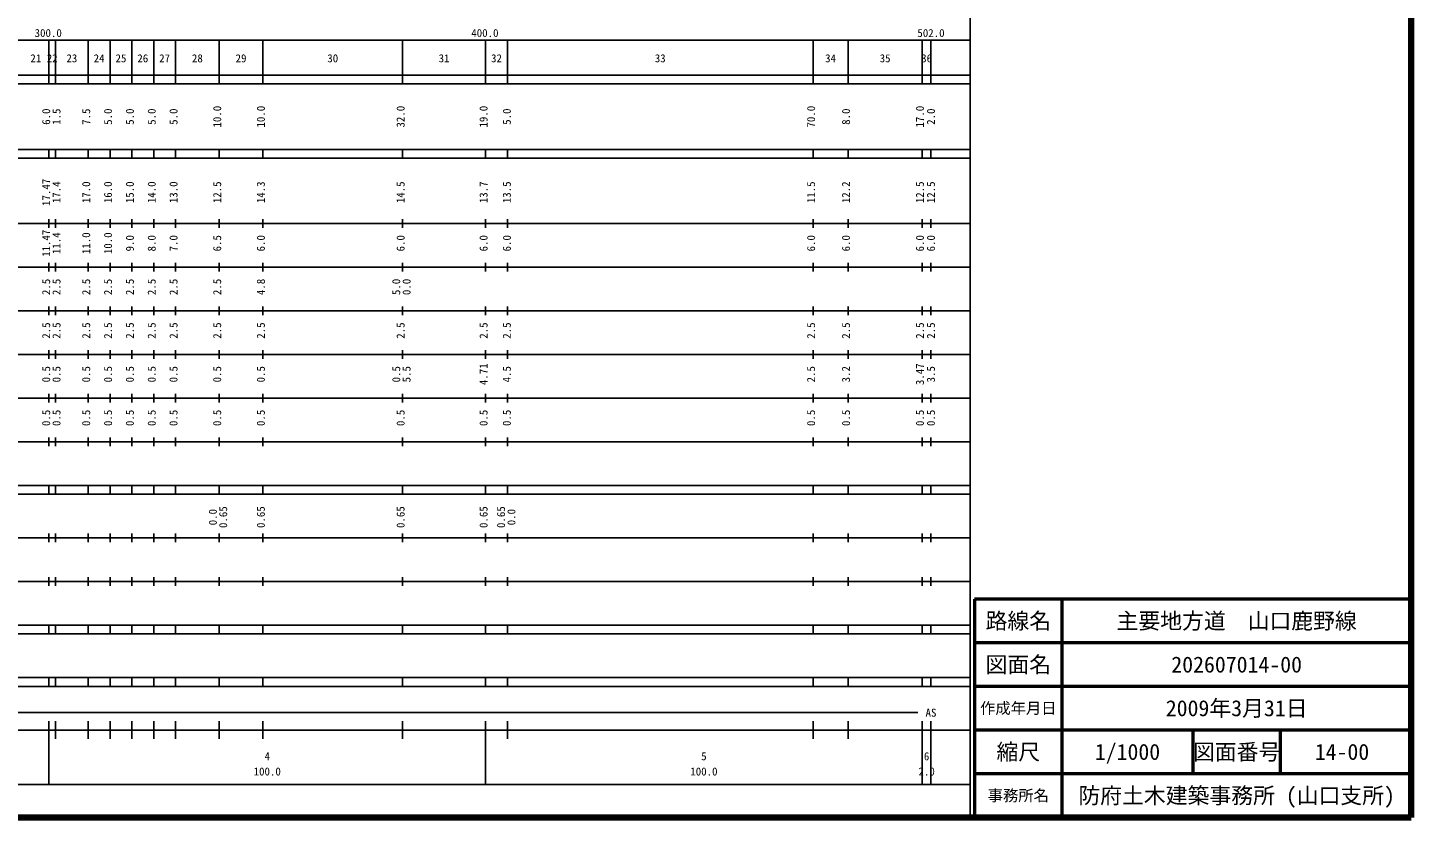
# Model space of a CAD drawing. Units: millimetres on the paper, enlarged 1000 times. Extents: x 40000 to 680000, y 20000 to 380000.
# Drawn here: x 363138 to 680000, y 20000 to 200886 of the extents above; entities that cross this region are included whole.
import ezdxf
from ezdxf.enums import TextEntityAlignment as Align

# ---------------------------------------------------------------- set-up
doc = ezdxf.new("R2010")
doc.units = ezdxf.units.MM
doc.header["$LTSCALE"] = 1000
for name, color, linetype, lineweight in [('M-TTL', 2, 'Continuous', 140), ('M-TTL-BAND', 7, 'Continuous', 25), ('M-TTL-FRAM', 2, 'Continuous', 50), ('M-TTL-LINE', 7, 'Continuous', 50)]:
    doc.layers.add(name, color=color, linetype=linetype, lineweight=lineweight)
doc.layers.add('M-TTL-TXT', color=7, linetype='Continuous')
doc.styles.add('ＭＳ ゴシック', font='')
doc.styles.get('ＭＳ ゴシック').set_extended_font_data('MS Gothic')

msp = doc.modelspace()

# ---------------------------------------------------------------- linework, layer by layer
at = {"layer": 'M-TTL'}
for p, q in [((680000, 20000), (680000, 380000)), ((40000, 20000), (680000, 20000))]:
    msp.add_line(p, q, dxfattribs=at)
at = {"layer": 'M-TTL-BAND'}
for p, q in [((579000, 20000), (579000, 370000)), ((68000, 198000), (579000, 198000)), ((368000, 188000), (368000, 198000)), ((369500, 188000), (369500, 198000)), ((377000, 188000), (377000, 198000)), ((382000, 188000), (382000, 198000)), ((387000, 188000), (387000, 198000)), ((392000, 188000), (392000, 198000)), ((397000, 188000), (397000, 198000)), ((407000, 188000), (407000, 198000)), ((417000, 188000), (417000, 198000)), ((449000, 188000), (449000, 198000)), ((468000, 188000), (468000, 198000)), ((473000, 188000), (473000, 198000)), ((543000, 188000), (543000, 198000)), ((551000, 188000), (551000, 198000)), ((568000, 188000), (568000, 198000)), ((570000, 188000), (570000, 198000)), ((40000, 190000), (579000, 190000)), ((40000, 188000), (579000, 188000)), ((40000, 173000), (579000, 173000)), ((368000, 171000), (368000, 173000)), ((369500, 171000), (369500, 173000)), ((377000, 171000), (377000, 173000)), ((382000, 171000), (382000, 173000)), ((387000, 171000), (387000, 173000)), ((392000, 171000), (392000, 173000)), ((397000, 171000), (397000, 173000)), ((407000, 171000), (407000, 173000)), ((417000, 171000), (417000, 173000)), ((449000, 171000), (449000, 173000)), ((468000, 171000), (468000, 173000)), ((473000, 171000), (473000, 173000)), ((543000, 171000), (543000, 173000)), ((551000, 171000), (551000, 173000)), ((568000, 171000), (568000, 173000)), ((570000, 171000), (570000, 173000)), ((40000, 171000), (579000, 171000)), ((40000, 156000), (579000, 156000)), ((368000, 155000), (368000, 157000)), ((369500, 155000), (369500, 157000)), ((377000, 155000), (377000, 157000)), ((382000, 155000), (382000, 157000)), ((387000, 155000), (387000, 157000)), ((392000, 155000), (392000, 157000)), ((397000, 155000), (397000, 157000)), ((407000, 155000), (407000, 157000)), ((417000, 155000), (417000, 157000)), ((449000, 155000), (449000, 157000)), ((468000, 155000), (468000, 157000)), ((473000, 155000), (473000, 157000)), ((543000, 155000), (543000, 157000)), ((551000, 155000), (551000, 157000)), ((568000, 155000), (568000, 157000)), ((570000, 155000), (570000, 157000)), ((46000, 146000), (579000, 146000)), ((368000, 145000), (368000, 147000)), ((369500, 145000), (369500, 147000)), ((377000, 145000), (377000, 147000)), ((382000, 145000), (382000, 147000)), ((387000, 145000), (387000, 147000)), ((392000, 145000), (392000, 147000)), ((397000, 145000), (397000, 147000)), ((407000, 145000), (407000, 147000)), ((417000, 145000), (417000, 147000)), ((449000, 145000), (449000, 147000)), ((468000, 145000), (468000, 147000)), ((473000, 145000), (473000, 147000)), ((543000, 145000), (543000, 147000)), ((551000, 145000), (551000, 147000)), ((568000, 145000), (568000, 147000)), ((570000, 145000), (570000, 147000)), ((368000, 135000), (368000, 137000)), ((369500, 135000), (369500, 137000)), ((377000, 135000), (377000, 137000)), ((382000, 135000), (382000, 137000)), ((387000, 135000), (387000, 137000)), ((392000, 135000), (392000, 137000)), ((397000, 135000), (397000, 137000)), ((407000, 135000), (407000, 137000)), ((417000, 135000), (417000, 137000)), ((449000, 135000), (449000, 137000)), ((468000, 135000), (468000, 137000)), ((473000, 135000), (473000, 137000)), ((543000, 135000), (543000, 137000)), ((551000, 135000), (551000, 137000)), ((568000, 135000), (568000, 137000)), ((570000, 135000), (570000, 137000)), ((52000, 136000), (579000, 136000)), ((368000, 125000), (368000, 127000)), ((369500, 125000), (369500, 127000)), ((377000, 125000), (377000, 127000)), ((382000, 125000), (382000, 127000)), ((387000, 125000), (387000, 127000)), ((392000, 125000), (392000, 127000)), ((397000, 125000), (397000, 127000)), ((407000, 125000), (407000, 127000)), ((417000, 125000), (417000, 127000)), ((449000, 125000), (449000, 127000)), ((468000, 125000), (468000, 127000)), ((473000, 125000), (473000, 127000)), ((543000, 125000), (543000, 127000)), ((551000, 125000), (551000, 127000)), ((568000, 125000), (568000, 127000)), ((570000, 125000), (570000, 127000)), ((46000, 126000), (579000, 126000)), ((52000, 116000), (579000, 116000)), ((368000, 115000), (368000, 117000)), ((369500, 115000), (369500, 117000)), ((377000, 115000), (377000, 117000)), ((382000, 115000), (382000, 117000)), ((387000, 115000), (387000, 117000)), ((392000, 115000), (392000, 117000)), ((397000, 115000), (397000, 117000)), ((407000, 115000), (407000, 117000)), ((417000, 115000), (417000, 117000)), ((449000, 115000), (449000, 117000)), ((468000, 115000), (468000, 117000)), ((473000, 115000), (473000, 117000)), ((543000, 115000), (543000, 117000)), ((551000, 115000), (551000, 117000)), ((568000, 115000), (568000, 117000)), ((570000, 115000), (570000, 117000)), ((46000, 106000), (579000, 106000)), ((368000, 105000), (368000, 107000)), ((369500, 105000), (369500, 107000)), ((377000, 105000), (377000, 107000)), ((382000, 105000), (382000, 107000)), ((387000, 105000), (387000, 107000)), ((392000, 105000), (392000, 107000)), ((397000, 105000), (397000, 107000)), ((407000, 105000), (407000, 107000)), ((417000, 105000), (417000, 107000)), ((449000, 105000), (449000, 107000)), ((468000, 105000), (468000, 107000)), ((473000, 105000), (473000, 107000)), ((543000, 105000), (543000, 107000)), ((551000, 105000), (551000, 107000)), ((568000, 105000), (568000, 107000)), ((570000, 105000), (570000, 107000)), ((40000, 96000), (579000, 96000)), ((368000, 94000), (368000, 96000)), ((369500, 94000), (369500, 96000)), ((377000, 94000), (377000, 96000)), ((382000, 94000), (382000, 96000)), ((387000, 94000), (387000, 96000)), ((392000, 94000), (392000, 96000)), ((397000, 94000), (397000, 96000)), ((407000, 94000), (407000, 96000)), ((417000, 94000), (417000, 96000)), ((449000, 94000), (449000, 96000)), ((468000, 94000), (468000, 96000)), ((473000, 94000), (473000, 96000)), ((543000, 94000), (543000, 96000)), ((551000, 94000), (551000, 96000)), ((568000, 94000), (568000, 96000)), ((570000, 94000), (570000, 96000)), ((40000, 94000), (579000, 94000)), ((49000, 84000), (579000, 84000)), ((368000, 83000), (368000, 85000)), ((369500, 83000), (369500, 85000)), ((377000, 83000), (377000, 85000)), ((382000, 83000), (382000, 85000)), ((387000, 83000), (387000, 85000)), ((392000, 83000), (392000, 85000)), ((397000, 83000), (397000, 85000)), ((407000, 83000), (407000, 85000)), ((417000, 83000), (417000, 85000)), ((449000, 83000), (449000, 85000)), ((468000, 83000), (468000, 85000)), ((473000, 83000), (473000, 85000)), ((543000, 83000), (543000, 85000)), ((551000, 83000), (551000, 85000)), ((568000, 83000), (568000, 85000)), ((570000, 83000), (570000, 85000)), ((40000, 74000), (579000, 74000)), ((368000, 73000), (368000, 75000)), ((369500, 73000), (369500, 75000)), ((377000, 73000), (377000, 75000)), ((382000, 73000), (382000, 75000)), ((387000, 73000), (387000, 75000)), ((392000, 73000), (392000, 75000)), ((397000, 73000), (397000, 75000)), ((407000, 73000), (407000, 75000)), ((417000, 73000), (417000, 75000)), ((449000, 73000), (449000, 75000)), ((468000, 73000), (468000, 75000)), ((473000, 73000), (473000, 75000)), ((543000, 73000), (543000, 75000)), ((551000, 73000), (551000, 75000)), ((568000, 73000), (568000, 75000)), ((570000, 73000), (570000, 75000)), ((40000, 64000), (579000, 64000)), ((368000, 62000), (368000, 64000)), ((369500, 62000), (369500, 64000)), ((377000, 62000), (377000, 64000)), ((382000, 62000), (382000, 64000)), ((387000, 62000), (387000, 64000)), ((392000, 62000), (392000, 64000)), ((397000, 62000), (397000, 64000)), ((407000, 62000), (407000, 64000)), ((417000, 62000), (417000, 64000)), ((449000, 62000), (449000, 64000)), ((468000, 62000), (468000, 64000)), ((473000, 62000), (473000, 64000)), ((543000, 62000), (543000, 64000)), ((551000, 62000), (551000, 64000)), ((568000, 62000), (568000, 64000)), ((570000, 62000), (570000, 64000)), ((40000, 62000), (579000, 62000)), ((40000, 52000), (579000, 52000)), ((368000, 50000), (368000, 52000)), ((369500, 50000), (369500, 52000)), ((377000, 50000), (377000, 52000)), ((382000, 50000), (382000, 52000)), ((387000, 50000), (387000, 52000)), ((392000, 50000), (392000, 52000)), ((397000, 50000), (397000, 52000)), ((407000, 50000), (407000, 52000)), ((417000, 50000), (417000, 52000)), ((449000, 50000), (449000, 52000)), ((468000, 50000), (468000, 52000)), ((473000, 50000), (473000, 52000)), ((543000, 50000), (543000, 52000)), ((551000, 50000), (551000, 52000)), ((568000, 50000), (568000, 52000)), ((570000, 50000), (570000, 52000)), ((40000, 50000), (579000, 50000)), ((71000, 44000), (567000, 44000)), ((368000, 27500), (368000, 42000)), ((369500, 38000), (369500, 42000)), ((377000, 38000), (377000, 42000)), ((382000, 38000), (382000, 42000)), ((387000, 38000), (387000, 42000)), ((392000, 38000), (392000, 42000)), ((397000, 38000), (397000, 42000)), ((407000, 38000), (407000, 42000)), ((417000, 38000), (417000, 42000)), ((449000, 38000), (449000, 42000)), ((468000, 27500), (468000, 42000)), ((473000, 38000), (473000, 42000)), ((543000, 38000), (543000, 42000)), ((551000, 38000), (551000, 42000)), ((568000, 27500), (568000, 42000)), ((570000, 27500), (570000, 42000)), ((40000, 40000), (579000, 40000)), ((68000, 27500), (579000, 27500))]:
    msp.add_line(p, q, dxfattribs=at)
at = {"layer": 'M-TTL-FRAM'}
for p, q in [((680000, 70000), (580000, 70000)), ((580000, 70000), (580000, 20000))]:
    msp.add_line(p, q, dxfattribs=at)
at = {"layer": 'M-TTL-LINE'}
for p, q in [((600000, 70000), (600000, 20000)), ((680000, 60000), (580000, 60000)), ((680000, 50000), (580000, 50000)), ((680000, 40000), (580000, 40000)), ((630000, 40000), (630000, 30000)), ((650000, 40000), (650000, 30000)), ((680000, 30000), (580000, 30000))]:
    msp.add_line(p, q, dxfattribs=at)

# ---------------------------------------------------------------- texts
at = {"layer": 'M-TTL-BAND', "style": 'ＭＳ ゴシック'}
for s, p in [('300.0', (367844, 198195)), ('400.0', (467844, 198195)), ('502.0', (570000, 198195)), ('21', (365000, 192405)), ('22', (368750, 192405)), ('23', (373250, 192405)), ('24', (379500, 192405)), ('25', (384500, 192405)), ('26', (389500, 192405)), ('27', (394500, 192405)), ('28', (402000, 192405)), ('29', (412000, 192405)), ('30', (433000, 192405)), ('31', (458500, 192405)), ('32', (470500, 192405)), ('33', (508000, 192405)), ('34', (547000, 192405)), ('35', (559500, 192405)), ('36', (569000, 192405)), ('AS', (570000, 42500)), ('6', (569000, 32523)), ('4', (418000, 32523)), ('5', (518000, 32523)), ('100.0', (418000, 29033)), ('100.0', (518000, 29033)), ('2.0', (569000, 29033))]:
    msp.add_text(s, height=1833, dxfattribs=at).set_placement(p, align=Align.BOTTOM_CENTER)
for s, p in [('6.0', (368839, 180500)), ('1.5', (371203, 180500)), ('7.5', (378000, 180500)), ('5.0', (383000, 180500)), ('5.0', (388000, 180500)), ('5.0', (393000, 180500)), ('5.0', (398000, 180500)), ('10.0', (408000, 180500)), ('10.0', (418000, 180500)), ('32.0', (450000, 180500)), ('19.0', (469000, 180500)), ('5.0', (474329, 180500)), ('70.0', (544000, 180500)), ('8.0', (552000, 180500)), ('17.0', (568926, 180500)), ('2.0', (571454, 180500)), ('17.47', (368839, 163174)), ('17.4', (371203, 163174)), ('17.0', (378000, 163174)), ('16.0', (383000, 163174)), ('15.0', (388000, 163174)), ('14.0', (393000, 163174)), ('13.0', (398000, 163174)), ('12.5', (408000, 163174)), ('14.3', (418000, 163174)), ('14.5', (450000, 163174)), ('13.7', (469000, 163174)), ('13.5', (474329, 163174)), ('11.5', (544000, 163174)), ('12.2', (552000, 163174)), ('12.5', (568926, 163174)), ('12.5', (571454, 163174)), ('11.47', (368839, 151500)), ('11.4', (371203, 151500)), ('11.0', (378000, 151500)), ('10.0', (383000, 151500)), ('9.0', (388000, 151500)), ('8.0', (393000, 151500)), ('7.0', (398000, 151500)), ('6.5', (408000, 151500)), ('6.0', (418000, 151500)), ('6.0', (450000, 151500)), ('6.0', (469000, 151500)), ('6.0', (474329, 151500)), ('6.0', (544000, 151500)), ('6.0', (552000, 151500)), ('6.0', (568926, 151500)), ('6.0', (571454, 151500)), ('2.5', (368839, 141500)), ('2.5', (371203, 141500)), ('2.5', (378000, 141500)), ('2.5', (383000, 141500)), ('2.5', (388000, 141500)), ('2.5', (393000, 141500)), ('2.5', (398000, 141500)), ('2.5', (408000, 141500)), ('4.8', (418000, 141500)), ('5.0', (449000, 141500)), ('0.0', (451370, 141500)), ('2.5', (368839, 131500)), ('2.5', (371203, 131500)), ('2.5', (378000, 131500)), ('2.5', (383000, 131500)), ('2.5', (388000, 131500)), ('2.5', (393000, 131500)), ('2.5', (398000, 131500)), ('2.5', (408000, 131500)), ('2.5', (418000, 131500)), ('2.5', (450000, 131500)), ('2.5', (469000, 131500)), ('2.5', (474329, 131500)), ('2.5', (544000, 131500)), ('2.5', (552000, 131500)), ('2.5', (568926, 131500)), ('2.5', (571454, 131500)), ('4.71', (469000, 121500)), ('3.47', (568926, 121500)), ('0.5', (368839, 121500)), ('0.5', (371203, 121500)), ('0.5', (378000, 121500)), ('0.5', (383000, 121500)), ('0.5', (388000, 121500)), ('0.5', (393000, 121500)), ('0.5', (398000, 121500)), ('0.5', (408000, 121500)), ('0.5', (418000, 121500)), ('0.5', (449000, 121500)), ('5.5', (451370, 121500)), ('4.5', (474329, 121500)), ('2.5', (544000, 121500)), ('3.2', (552000, 121500)), ('3.5', (571454, 121500)), ('0.5', (368839, 111500)), ('0.5', (371203, 111500)), ('0.5', (378000, 111500)), ('0.5', (383000, 111500)), ('0.5', (388000, 111500)), ('0.5', (393000, 111500)), ('0.5', (398000, 111500)), ('0.5', (408000, 111500)), ('0.5', (418000, 111500)), ('0.5', (450000, 111500)), ('0.5', (469000, 111500)), ('0.5', (474329, 111500)), ('0.5', (544000, 111500)), ('0.5', (552000, 111500)), ('0.5', (568926, 111500)), ('0.5', (571454, 111500)), ('0.0', (407000, 88764)), ('0.65', (409370, 88764)), ('0.65', (418000, 88764)), ('0.65', (450000, 88764)), ('0.65', (469000, 88764)), ('0.65', (473000, 88764)), ('0.0', (475370, 88764))]:
    msp.add_text(s, height=1833, rotation=90, dxfattribs=at).set_placement(p, align=Align.BOTTOM_CENTER)
at = {"layer": 'M-TTL-TXT', "style": 'ＭＳ ゴシック'}
for s, height, p in [('路線名', 3666, (590000, 65000)), ('路線名', 3666, (590000, 65000)), ('主要地方道\u3000山口鹿野線', 3666, (640000, 65000)), ('図面名', 3666, (590000, 55000)), ('図面名', 3666, (590000, 55000)), ('202607014-00', 3666, (640000, 55000)), ('作成年月日', 2566, (590000, 45000)), ('作成年月日', 2566, (590000, 45000)), ('2009年3月31日', 3666, (640000, 45000)), ('縮尺', 3666, (590000, 35000)), ('縮尺', 3666, (590000, 35000)), ('1/1000', 3666, (615000, 35000)), ('図面番号', 3666, (640000, 35000)), ('図面番号', 3666, (640000, 35000)), ('14-00', 3666, (664125, 35000)), ('事務所名', 2566, (590000, 25000)), ('事務所名', 2566, (590000, 25000)), ('防府土木建築事務所 (山口支所)', 3666, (640000, 25000))]:
    msp.add_text(s, height=height, dxfattribs=at).set_placement(p, align=Align.MIDDLE_CENTER)

doc.saveas('drawing.dxf')
